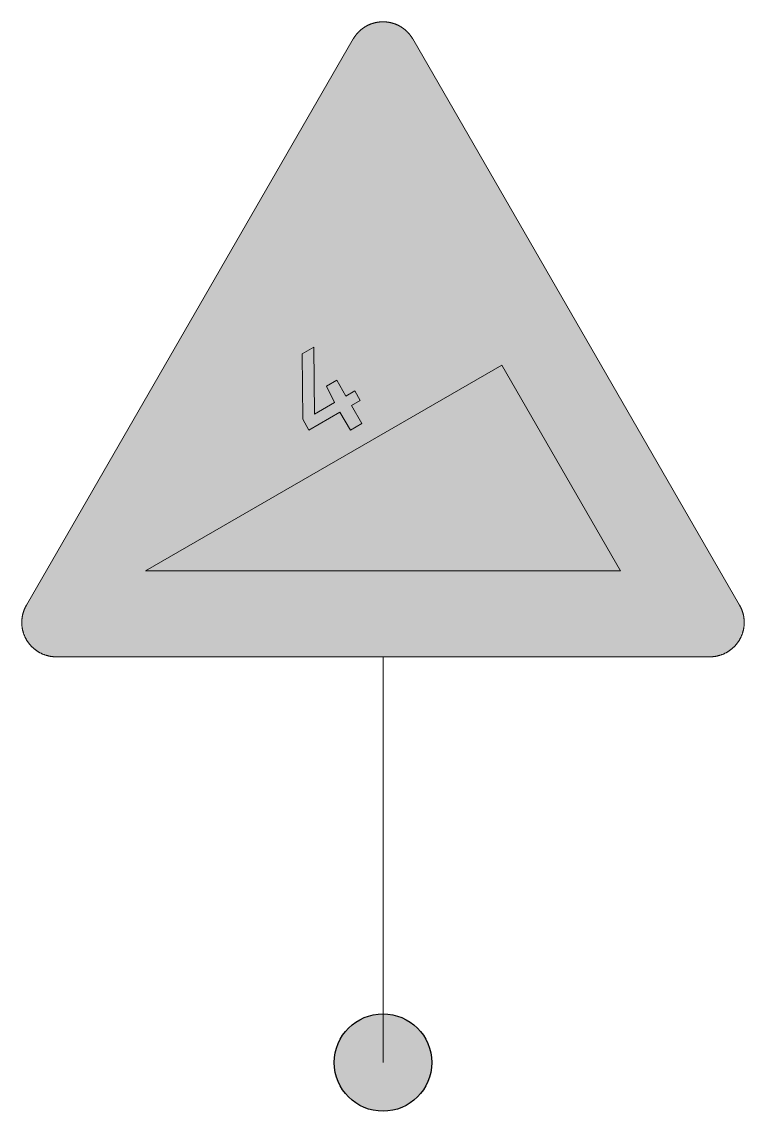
# Model space of a CAD drawing. Header units: metres. Extents: x -4.5 to 4.5, y -0.6 to 12.8.
import ezdxf

# ---------------------------------------------------------------- set-up
doc = ezdxf.new("R2010")
doc.units = ezdxf.units.M

msp = doc.modelspace()

# ---------------------------------------------------------------- hatches: boundary and pattern name
at = {"lineweight": 5, "true_color": 0xf1f0eb}
msp.add_hatch(color=7, dxfattribs=at).paths.add_polyline_path([(-4.029261, 5.000027), (-4.034526, 5.000048), (-4.039785, 5.000126), (-4.045041, 5.000279), (-4.0503, 5.000507), (-4.055481, 5.00081), (-4.06074, 5.001191), (-4.065921, 5.001572), (-4.071102, 5.002031), (-4.076283, 5.00264), (-4.081467, 5.003249), (-4.086648, 5.003858), (-4.091829, 5.00462), (-4.096935, 5.00546), (-4.102041, 5.006297), (-4.107144, 5.007212), (-4.11225, 5.008202), (-4.117356, 5.00927), (-4.122384, 5.010335), (-4.127415, 5.011556), (-4.132443, 5.012774), (-4.137474, 5.01407), (-4.142502, 5.015441), (-4.147455, 5.016812), (-4.152408, 5.018261), (-4.157361, 5.01986), (-4.162239, 5.021384), (-4.167114, 5.023061), (-4.171992, 5.024813), (-4.176867, 5.026568), (-4.18167, 5.028395), (-4.18647, 5.0303), (-4.19127, 5.032205), (-4.195995, 5.034263), (-4.200795, 5.036321), (-4.205442, 5.038379), (-4.210167, 5.040587), (-4.214817, 5.042798), (-4.219464, 5.045084), (-4.224036, 5.047445), (-4.228608, 5.049884), (-4.23318, 5.052323), (-4.237677, 5.054837), (-4.242171, 5.057429), (-4.24659, 5.060096), (-4.251012, 5.062763), (-4.255431, 5.065505), (-4.259775, 5.068247), (-4.264116, 5.071145), (-4.26846, 5.07404), (-4.272729, 5.07701), (-4.27692, 5.079983), (-4.281111, 5.083106), (-4.285302, 5.086232), (-4.289415, 5.089355), (-4.293531, 5.092631), (-4.297569, 5.09591), (-4.301607, 5.099186), (-4.30557, 5.102615), (-4.309533, 5.106044), (-4.313418, 5.109548), (-4.317228, 5.113055), (-4.321116, 5.116634), (-4.324848, 5.120294), (-4.328583, 5.124026), (-4.332315, 5.127761), (-4.335975, 5.131571), (-4.339554, 5.135381), (-4.343061, 5.139191), (-4.346565, 5.143154), (-4.349994, 5.147039), (-4.353423, 5.151077), (-4.356699, 5.15504), (-4.360053, 5.159078), (-4.363254, 5.163194), (-4.366455, 5.167307), (-4.369578, 5.171498), (-4.372626, 5.175689), (-4.375599, 5.179958), (-4.378569, 5.184149), (-4.381464, 5.188493), (-4.384362, 5.192834), (-4.387104, 5.197178), (-4.389846, 5.201597), (-4.392591, 5.206019), (-4.39518, 5.210438), (-4.397772, 5.214932), (-4.400286, 5.219429), (-4.402725, 5.224001), (-4.405164, 5.228573), (-4.407525, 5.233145), (-4.409811, 5.237792), (-4.412022, 5.242442), (-4.41423, 5.247167), (-4.416366, 5.251814), (-4.418421, 5.256614), (-4.420404, 5.261339), (-4.422384, 5.266139), (-4.424214, 5.270939), (-4.426041, 5.275742), (-4.427871, 5.280617), (-4.429548, 5.285495), (-4.431225, 5.29037), (-4.432824, 5.295248), (-4.434348, 5.300201), (-4.435797, 5.305154), (-4.437243, 5.310182), (-4.438539, 5.315135), (-4.439835, 5.320166), (-4.441131, 5.325194), (-4.442274, 5.330225), (-4.443339, 5.335253), (-4.444407, 5.340359), (-4.445397, 5.345465), (-4.446312, 5.350568), (-4.447227, 5.355674), (-4.447989, 5.360855), (-4.448751, 5.365961), (-4.449435, 5.371142), (-4.450044, 5.376326), (-4.450578, 5.381507), (-4.451037, 5.386688), (-4.451493, 5.391869), (-4.451799, 5.397128), (-4.452102, 5.402309), (-4.45233, 5.407568), (-4.452483, 5.412824), (-4.452636, 5.418083), (-4.452636, 5.423339), (-4.452636, 5.426768), (-4.452561, 5.430275), (-4.452483, 5.433779), (-4.452408, 5.437208), (-4.452255, 5.440715), (-4.452102, 5.444219), (-4.451949, 5.447648), (-4.451721, 5.451152), (-4.451493, 5.454581), (-4.451187, 5.45801), (-4.450884, 5.461517), (-4.450578, 5.464946), (-4.450197, 5.468375), (-4.449816, 5.471804), (-4.449435, 5.475308), (-4.448979, 5.478737), (-4.44852, 5.482166), (-4.448064, 5.485595), (-4.44753, 5.488949), (-4.446921, 5.492378), (-4.446387, 5.495807), (-4.445778, 5.499236), (-4.445169, 5.502587), (-4.444482, 5.506016), (-4.443798, 5.50937), (-4.443036, 5.512799), (-4.442349, 5.516153), (-4.441587, 5.519504), (-4.44075, 5.522858), (-4.43991, 5.526209), (-4.439073, 5.529563), (-4.438158, 5.532917), (-4.437321, 5.536268), (-4.436328, 5.539544), (-4.435416, 5.542898), (-4.434423, 5.546174), (-4.433358, 5.549528), (-4.432368, 5.552804), (-4.4313, 5.55608), (-4.430157, 5.559356), (-4.429014, 5.562635), (-4.427871, 5.565833), (-4.426728, 5.569112), (-4.42551, 5.572388), (-4.424289, 5.575589), (-4.422993, 5.578787), (-4.421775, 5.582066), (-4.420404, 5.585264), (-4.419108, 5.58839), (-4.417737, 5.591591), (-4.416366, 5.594789), (-4.414917, 5.597915), (-4.413468, 5.601116), (-4.412022, 5.604239), (-4.410498, 5.607362), (-4.408974, 5.610488), (-4.40745, 5.613611), (-4.405848, 5.616659), (-4.404249, 5.619785), (-4.40265, 5.622833), (-4.400973, 5.625881), (-4.399371, 5.628929), (-4.397619, 5.631977), (-4.395942, 5.635025), (-0.366591, 12.613952), (-0.364887, 12.616925), (-0.363135, 12.619898), (-0.361305, 12.622868), (-0.359478, 12.625841), (-0.357648, 12.628811), (-0.355743, 12.631709), (-0.353838, 12.634604), (-0.351933, 12.637499), (-0.350028, 12.640394), (-0.348048, 12.643214), (-0.346065, 12.646109), (-0.344085, 12.648929), (-0.342027, 12.651749), (-0.339969, 12.654491), (-0.337911, 12.657311), (-0.335778, 12.660053), (-0.333645, 12.662798), (-0.331512, 12.665465), (-0.329379, 12.668207), (-0.327168, 12.670874), (-0.324957, 12.673541), (-0.322749, 12.676208), (-0.320538, 12.6788), (-0.318252, 12.681389), (-0.315966, 12.683981), (-0.31368, 12.686573), (-0.311319, 12.689087), (-0.308955, 12.691676), (-0.306594, 12.694115), (-0.304233, 12.696629), (-0.301794, 12.699146), (-0.299355, 12.701582), (-0.296916, 12.704021), (-0.294402, 12.706385), (-0.291963, 12.708821), (-0.289449, 12.711185), (-0.286935, 12.713546), (-0.284343, 12.715832), (-0.281754, 12.718196), (-0.279237, 12.720482), (-0.27657, 12.72269), (-0.273981, 12.724976), (-0.271314, 12.727187), (-0.268647, 12.729395), (-0.26598, 12.731606), (-0.263313, 12.733739), (-0.260568, 12.735872), (-0.257826, 12.738008), (-0.255084, 12.740141), (-0.252339, 12.742199), (-0.249519, 12.744254), (-0.246702, 12.746237), (-0.243882, 12.748295), (-0.241062, 12.750275), (-0.238167, 12.752255), (-0.235272, 12.75416), (-0.232374, 12.756065), (-0.229479, 12.75797), (-0.226584, 12.759875), (-0.223611, 12.761705), (-0.220641, 12.763535), (-0.217668, 12.765287), (-0.214698, 12.767114), (-0.211725, 12.768869), (-0.208677, 12.770543), (-0.205629, 12.772298), (-0.202581, 12.773972), (-0.199533, 12.775574), (-0.196485, 12.777251), (-0.193362, 12.77885), (-0.190236, 12.780374), (-0.187188, 12.781973), (-0.184065, 12.783497), (-0.180939, 12.784946), (-0.177741, 12.78647), (-0.174615, 12.787841), (-0.171492, 12.78929), (-0.168291, 12.790661), (-0.16509, 12.792032), (-0.161889, 12.793403), (-0.158691, 12.794699), (-0.15549, 12.795995), (-0.152289, 12.797213), (-0.149013, 12.798434), (-0.145812, 12.799652), (-0.142536, 12.800873), (-0.13926, 12.802016), (-0.135981, 12.803081), (-0.132705, 12.804224), (-0.129429, 12.805292), (-0.126153, 12.806357), (-0.122877, 12.80735), (-0.119523, 12.80834), (-0.116247, 12.80933), (-0.112893, 12.810245), (-0.109542, 12.81116), (-0.106263, 12.811997), (-0.102912, 12.812912), (-0.099558, 12.813674), (-0.096207, 12.814511), (-0.092778, 12.815273), (-0.089424, 12.816035), (-0.08607, 12.816722), (-0.082641, 12.817406), (-0.07929, 12.818093), (-0.075861, 12.818702), (-0.072507, 12.819311), (-0.069078, 12.819923), (-0.065649, 12.820454), (-0.06222, 12.820988), (-0.058791, 12.821447), (-0.055362, 12.821903), (-0.051933, 12.822359), (-0.048504, 12.822818), (-0.045075, 12.823199), (-0.041646, 12.823502), (-0.038142, 12.823883), (-0.034713, 12.824189), (-0.031284, 12.824417), (-0.027777, 12.824645), (-0.024348, 12.824876), (-0.020844, 12.825026), (-0.017415, 12.825257), (-0.013911, 12.825332), (-0.010482, 12.825485), (-0.006975, 12.82556), (-0.003471, 12.82556), (-0.000042, 12.82556), (0.003465, 12.82556), (0.006969, 12.82556), (0.010398, 12.825485), (0.013902, 12.825332), (0.017409, 12.825257), (0.020838, 12.825026), (0.024342, 12.824876), (0.027771, 12.824645), (0.0312, 12.824417), (0.034707, 12.824189), (0.038136, 12.823883), (0.041565, 12.823502), (0.045069, 12.823199), (0.048498, 12.822818), (0.051927, 12.822359), (0.055356, 12.821903), (0.058785, 12.821447), (0.062214, 12.820988), (0.065643, 12.820454), (0.069072, 12.819923), (0.072426, 12.819311), (0.075855, 12.818702), (0.079284, 12.818093), (0.082635, 12.817406), (0.086064, 12.816722), (0.089418, 12.816035), (0.092769, 12.815273), (0.096123, 12.814511), (0.099477, 12.813674), (0.102828, 12.812912), (0.106182, 12.811997), (0.109533, 12.81116), (0.112887, 12.810245), (0.116241, 12.80933), (0.119517, 12.80834), (0.122868, 12.80735), (0.126147, 12.806357), (0.129423, 12.805292), (0.132699, 12.804224), (0.135975, 12.803081), (0.139251, 12.802016), (0.14253, 12.800873), (0.145728, 12.799652), (0.149007, 12.798434), (0.152205, 12.797213), (0.155484, 12.795995), (0.158682, 12.794699), (0.161883, 12.793403), (0.165084, 12.792032), (0.168207, 12.790661), (0.171408, 12.78929), (0.174609, 12.787841), (0.177732, 12.78647), (0.180858, 12.784946), (0.183981, 12.783497), (0.187107, 12.781973), (0.19023, 12.780374), (0.193353, 12.77885), (0.196401, 12.777251), (0.199449, 12.775574), (0.202575, 12.773972), (0.205623, 12.772298), (0.208593, 12.770543), (0.211641, 12.768869), (0.214689, 12.767114), (0.217662, 12.765287), (0.220635, 12.763535), (0.223605, 12.761705), (0.2265, 12.759875), (0.229473, 12.75797), (0.232368, 12.756065), (0.235263, 12.75416), (0.238161, 12.752255), (0.240978, 12.750275), (0.243876, 12.748295), (0.246693, 12.746237), (0.249438, 12.744254), (0.252258, 12.742199), (0.255, 12.740141), (0.25782, 12.738008), (0.260562, 12.735872), (0.263229, 12.733739), (0.265974, 12.731606), (0.268641, 12.729395), (0.271308, 12.727187), (0.273897, 12.724976), (0.276564, 12.72269), (0.279156, 12.720482), (0.281745, 12.718196), (0.284337, 12.715832), (0.286851, 12.713546), (0.289443, 12.711185), (0.291957, 12.708821), (0.294396, 12.706385), (0.29691, 12.704021), (0.299349, 12.701582), (0.301788, 12.699146), (0.304149, 12.696629), (0.306588, 12.694115), (0.308949, 12.691676), (0.311313, 12.689087), (0.313599, 12.686573), (0.31596, 12.683981), (0.318246, 12.681389), (0.320457, 12.6788), (0.322743, 12.676208), (0.324951, 12.673541), (0.327162, 12.670874), (0.32937, 12.668207), (0.331506, 12.665465), (0.333639, 12.662798), (0.335772, 12.660053), (0.337905, 12.657311), (0.339963, 12.654491), (0.342021, 12.651749), (0.344001, 12.648929), (0.346059, 12.646109), (0.348039, 12.643214), (0.349944, 12.640394), (0.351927, 12.637499), (0.353832, 12.634604), (0.355737, 12.631709), (0.357564, 12.628811), (0.359469, 12.625841), (0.361299, 12.622868), (0.363051, 12.619898), (0.364881, 12.616925), (0.366558, 12.613877), (4.395909, 5.635025), (4.397613, 5.631977), (4.39929, 5.628929), (4.400967, 5.625881), (4.402641, 5.622833), (4.404243, 5.619785), (4.405842, 5.616659), (4.407444, 5.613611), (4.408968, 5.610488), (4.410492, 5.607362), (4.412016, 5.604239), (4.413462, 5.601116), (4.414911, 5.597915), (4.416282, 5.594789), (4.417731, 5.591591), (4.419102, 5.58839), (4.420398, 5.585264), (4.421691, 5.582066), (4.422987, 5.578787), (4.424283, 5.575589), (4.425501, 5.572388), (4.426722, 5.569112), (4.427865, 5.565833), (4.429008, 5.562635), (4.430151, 5.559356), (4.431216, 5.55608), (4.432284, 5.552804), (4.433352, 5.549528), (4.434342, 5.546174), (4.435332, 5.542898), (4.436322, 5.539544), (4.437237, 5.536268), (4.438152, 5.532917), (4.439067, 5.529563), (4.439904, 5.526209), (4.440741, 5.522858), (4.441503, 5.519504), (4.442265, 5.516153), (4.443027, 5.512799), (4.443714, 5.50937), (4.444476, 5.506016), (4.445085, 5.502587), (4.445772, 5.499236), (4.446306, 5.495807), (4.446915, 5.492378), (4.447449, 5.488949), (4.44798, 5.485595), (4.448514, 5.482166), (4.448973, 5.478737), (4.449354, 5.475308), (4.44981, 5.471804), (4.450191, 5.468375), (4.450572, 5.464946), (4.450878, 5.461517), (4.451181, 5.45801), (4.451409, 5.454581), (4.45164, 5.451152), (4.451868, 5.447648), (4.452096, 5.444219), (4.452249, 5.440715), (4.452324, 5.437208), (4.452477, 5.433779), (4.452552, 5.430275), (4.452552, 5.426768), (4.452552, 5.423339), (4.452552, 5.418083), (4.452477, 5.412824), (4.452324, 5.407568), (4.452096, 5.402309), (4.45179, 5.397128), (4.451409, 5.391869), (4.451028, 5.386688), (4.450497, 5.381507), (4.449963, 5.376326), (4.449354, 5.371142), (4.448667, 5.365961), (4.44798, 5.360855), (4.447143, 5.355674), (4.446306, 5.350568), (4.445391, 5.345465), (4.444401, 5.340359), (4.443333, 5.335253), (4.44219, 5.330225), (4.441047, 5.325194), (4.439829, 5.320166), (4.438533, 5.315135), (4.437162, 5.310182), (4.435788, 5.305154), (4.434264, 5.300201), (4.43274, 5.295248), (4.431141, 5.29037), (4.429542, 5.285495), (4.427787, 5.280617), (4.426035, 5.275742), (4.424208, 5.270939), (4.422303, 5.266139), (4.420398, 5.261339), (4.41834, 5.256614), (4.416282, 5.251814), (4.414149, 5.247167), (4.412016, 5.242442), (4.40973, 5.237792), (4.407444, 5.233145), (4.405158, 5.228573), (4.402719, 5.224001), (4.40028, 5.219429), (4.397766, 5.214932), (4.395174, 5.210438), (4.392507, 5.206019), (4.38984, 5.201597), (4.387098, 5.197178), (4.384278, 5.192834), (4.381458, 5.188493), (4.378563, 5.184149), (4.37559, 5.179958), (4.37262, 5.175689), (4.369494, 5.171498), (4.366371, 5.167307), (4.363248, 5.163194), (4.359969, 5.159078), (4.356693, 5.15504), (4.353417, 5.151077), (4.349988, 5.147039), (4.346559, 5.143154), (4.343055, 5.139191), (4.339548, 5.135381), (4.335966, 5.131571), (4.332309, 5.127761), (4.328577, 5.124026), (4.324842, 5.120294), (4.321107, 5.116634), (4.317222, 5.113055), (4.313412, 5.109548), (4.309449, 5.106044), (4.305564, 5.102615), (4.301526, 5.099186), (4.297563, 5.09591), (4.293525, 5.092631), (4.289409, 5.089355), (4.285293, 5.086232), (4.281102, 5.083106), (4.276911, 5.079983), (4.272645, 5.07701), (4.268379, 5.07404), (4.26411, 5.071145), (4.259766, 5.068247), (4.255425, 5.065505), (4.251003, 5.062763), (4.246584, 5.060096), (4.242165, 5.057429), (4.237668, 5.054837), (4.233174, 5.052323), (4.228602, 5.049884), (4.22403, 5.047445), (4.21938, 5.045084), (4.214808, 5.042798), (4.210161, 5.040587), (4.205436, 5.038379), (4.200711, 5.036321), (4.195989, 5.034263), (4.191264, 5.032205), (4.186464, 5.0303), (4.181661, 5.028395), (4.176861, 5.026568), (4.171986, 5.024813), (4.167108, 5.023061), (4.16223, 5.021384), (4.157277, 5.01986), (4.152402, 5.018261), (4.147449, 5.016812), (4.142418, 5.015441), (4.137465, 5.01407), (4.132437, 5.012774), (4.127409, 5.011556), (4.122378, 5.010335), (4.117272, 5.00927), (4.112244, 5.008202), (4.107138, 5.007212), (4.102032, 5.006297), (4.096929, 5.00546), (4.091745, 5.00462), (4.086642, 5.003858), (4.081458, 5.003249), (4.076277, 5.00264), (4.071096, 5.002031), (4.065915, 5.001572), (4.060656, 5.001191), (4.055475, 5.00081), (4.050216, 5.000507), (4.045035, 5.000279), (4.039779, 5.000126), (4.03452, 5.000048), (4.029261, 4.999973)])
at = {"lineweight": 5, "true_color": 0xac3020}
h = msp.add_hatch(color=24, dxfattribs=at)
h.paths.add_polyline_path([(-4.029261, 5.158775), (-4.036128, 5.15885), (-4.042908, 5.159078), (-4.049613, 5.159537), (-4.056321, 5.160068), (-4.063026, 5.16083), (-4.069578, 5.161823), (-4.076133, 5.162888), (-4.08261, 5.164109), (-4.089009, 5.16548), (-4.095411, 5.167079), (-4.101735, 5.168756), (-4.107984, 5.170661), (-4.114155, 5.172641), (-4.120251, 5.174777), (-4.126272, 5.177063), (-4.13229, 5.179499), (-4.138158, 5.182091), (-4.144026, 5.184833), (-4.149741, 5.187653), (-4.155381, 5.190701), (-4.161018, 5.193827), (-4.166505, 5.197025), (-4.171914, 5.200454), (-4.177248, 5.203961), (-4.182432, 5.207543), (-4.187613, 5.211275), (-4.192641, 5.215163), (-4.197594, 5.219201), (-4.202472, 5.223239), (-4.207197, 5.227505), (-4.211844, 5.231774), (-4.216341, 5.236268), (-4.220835, 5.240765), (-4.225104, 5.245412), (-4.22937, 5.250215), (-4.233486, 5.255015), (-4.237446, 5.259968), (-4.241334, 5.264996), (-4.245066, 5.270177), (-4.248648, 5.275436), (-4.252155, 5.280695), (-4.255584, 5.286104), (-4.258782, 5.291666), (-4.261908, 5.297228), (-4.264956, 5.302868), (-4.267776, 5.308658), (-4.270518, 5.314451), (-4.27311, 5.320319), (-4.275546, 5.326337), (-4.277832, 5.332358), (-4.279968, 5.338454), (-4.281948, 5.344625), (-4.283853, 5.350874), (-4.28553, 5.357198), (-4.287129, 5.3636), (-4.2885, 5.369999), (-4.289721, 5.376476), (-4.290864, 5.383031), (-4.291779, 5.389661), (-4.292541, 5.396288), (-4.293072, 5.402996), (-4.293531, 5.409701), (-4.293759, 5.416481), (-4.293912, 5.423339), (-4.293834, 5.425475), (-4.293834, 5.427683), (-4.293834, 5.429816), (-4.293759, 5.432027), (-4.293684, 5.43416), (-4.293531, 5.436371), (-4.293453, 5.438504), (-4.293303, 5.440715), (-4.29315, 5.442848), (-4.292997, 5.445056), (-4.292769, 5.447192), (-4.292616, 5.449325), (-4.292388, 5.451458), (-4.29216, 5.453669), (-4.291854, 5.455802), (-4.291626, 5.457935), (-4.29132, 5.460068), (-4.291017, 5.462201), (-4.290711, 5.464337), (-4.29033, 5.46647), (-4.289949, 5.468603), (-4.289568, 5.470736), (-4.289187, 5.472869), (-4.288806, 5.475005), (-4.28835, 5.477138), (-4.287891, 5.479196), (-4.287435, 5.481329), (-4.286976, 5.483462), (-4.286445, 5.48552), (-4.285911, 5.487653), (-4.285377, 5.489711), (-4.284843, 5.491769), (-4.284309, 5.493902), (-4.2837, 5.49596), (-4.283091, 5.498015), (-4.282482, 5.500073), (-4.281873, 5.502206), (-4.281186, 5.504264), (-4.280499, 5.506247), (-4.279815, 5.508302), (-4.279128, 5.51036), (-4.278444, 5.512418), (-4.277682, 5.514476), (-4.27692, 5.516456), (-4.276158, 5.518514), (-4.275396, 5.520494), (-4.274556, 5.522477), (-4.273719, 5.524535), (-4.272879, 5.526515), (-4.272042, 5.528495), (-4.271205, 5.530478), (-4.27029, 5.532458), (-4.269375, 5.534441), (-4.26846, 5.536346), (-4.267545, 5.538326), (-4.266633, 5.540306), (-4.26564, 5.542211), (-4.26465, 5.544194), (-4.26366, 5.546099), (-4.26267, 5.548004), (-4.261602, 5.549909), (-4.260537, 5.551814), (-4.259469, 5.553719), (-4.258401, 5.555624), (-0.229092, 12.534575), (-0.22689, 12.538364), (-0.224604, 12.542096), (-0.22224, 12.545831), (-0.219801, 12.549488), (-0.217365, 12.553145), (-0.214773, 12.556727), (-0.212259, 12.560231), (-0.209592, 12.563738), (-0.206925, 12.567167), (-0.20418, 12.570518), (-0.201363, 12.573872), (-0.198543, 12.577148), (-0.195648, 12.580349), (-0.192675, 12.58355), (-0.189702, 12.586673), (-0.186654, 12.589721), (-0.183606, 12.592769), (-0.180483, 12.595742), (-0.177282, 12.598637), (-0.174081, 12.601457), (-0.170805, 12.604277), (-0.167529, 12.607019), (-0.164175, 12.609761), (-0.160824, 12.612353), (-0.157395, 12.614945), (-0.153888, 12.617459), (-0.150384, 12.619898), (-0.14688, 12.622334), (-0.143298, 12.624698), (-0.139641, 12.626984), (-0.135981, 12.629192), (-0.132324, 12.631403), (-0.128592, 12.633461), (-0.124782, 12.635519), (-0.121047, 12.637499), (-0.117162, 12.639479), (-0.113352, 12.641309), (-0.109464, 12.643139), (-0.105501, 12.644891), (-0.101616, 12.646568), (-0.097578, 12.648167), (-0.093615, 12.649691), (-0.089577, 12.651215), (-0.085539, 12.652664), (-0.081423, 12.653957), (-0.077307, 12.655253), (-0.073194, 12.656474), (-0.069078, 12.657692), (-0.064887, 12.65876), (-0.060696, 12.659825), (-0.05643, 12.66074), (-0.052239, 12.661655), (-0.04797, 12.662492), (-0.043704, 12.663179), (-0.03936, 12.663863), (-0.035094, 12.664475), (-0.03075, 12.665006), (-0.026406, 12.66554), (-0.021987, 12.665921), (-0.017643, 12.666227), (-0.013224, 12.66653), (-0.00888, 12.666683), (-0.004461, 12.666761), (-0.000042, 12.666836), (0.004377, 12.666761), (0.008799, 12.666683), (0.013218, 12.66653), (0.017637, 12.666227), (0.021981, 12.665921), (0.026325, 12.66554), (0.030666, 12.665006), (0.03501, 12.664475), (0.039354, 12.663863), (0.04362, 12.663179), (0.047889, 12.662492), (0.052155, 12.661655), (0.056424, 12.66074), (0.060615, 12.659825), (0.064881, 12.65876), (0.068997, 12.657692), (0.073188, 12.656474), (0.077301, 12.655253), (0.081417, 12.653957), (0.08553, 12.652664), (0.089571, 12.651215), (0.093609, 12.649691), (0.097572, 12.648167), (0.101532, 12.646568), (0.105495, 12.644891), (0.109458, 12.643139), (0.113343, 12.641309), (0.117153, 12.639479), (0.120963, 12.637499), (0.124773, 12.635519), (0.128583, 12.633461), (0.132243, 12.631403), (0.135975, 12.629192), (0.139632, 12.626984), (0.143214, 12.624698), (0.146796, 12.622334), (0.150378, 12.619898), (0.153882, 12.617459), (0.157311, 12.614945), (0.16074, 12.612353), (0.164169, 12.609761), (0.167523, 12.607019), (0.170799, 12.604277), (0.174075, 12.601457), (0.177276, 12.598637), (0.180477, 12.595742), (0.1836, 12.592769), (0.186648, 12.589721), (0.189696, 12.586673), (0.192669, 12.58355), (0.195639, 12.580349), (0.198537, 12.577148), (0.201354, 12.573872), (0.204174, 12.570518), (0.206919, 12.567167), (0.209586, 12.563738), (0.212253, 12.560231), (0.214842, 12.556727), (0.217356, 12.553145), (0.219795, 12.549488), (0.222234, 12.545831), (0.224595, 12.542096), (0.226881, 12.538364), (0.229167, 12.534554), (4.258443, 5.555651), (4.259463, 5.553719), (4.260528, 5.551814), (4.261596, 5.549909), (4.262664, 5.548004), (4.263654, 5.546099), (4.264644, 5.544194), (4.265634, 5.542211), (4.266549, 5.540306), (4.267539, 5.538326), (4.268454, 5.536346), (4.269369, 5.534441), (4.270284, 5.532458), (4.271196, 5.530478), (4.272036, 5.528495), (4.272873, 5.526515), (4.273713, 5.524535), (4.27455, 5.522477), (4.275312, 5.520494), (4.276149, 5.518514), (4.276911, 5.516456), (4.277673, 5.514476), (4.27836, 5.512418), (4.279122, 5.51036), (4.279809, 5.508302), (4.280493, 5.506247), (4.28118, 5.504264), (4.281789, 5.502206), (4.282476, 5.500073), (4.283085, 5.498015), (4.283694, 5.49596), (4.284228, 5.493902), (4.284837, 5.491769), (4.285371, 5.489711), (4.285905, 5.487653), (4.286436, 5.48552), (4.286895, 5.483462), (4.287429, 5.481329), (4.287885, 5.479196), (4.288341, 5.477138), (4.288722, 5.475005), (4.289181, 5.472869), (4.289562, 5.470736), (4.289943, 5.468603), (4.290324, 5.46647), (4.290627, 5.464337), (4.290933, 5.462201), (4.291239, 5.460068), (4.291542, 5.457935), (4.291848, 5.455802), (4.292076, 5.453669), (4.292304, 5.451458), (4.292532, 5.449325), (4.292763, 5.447192), (4.292913, 5.445056), (4.293144, 5.442848), (4.293294, 5.440715), (4.293372, 5.438504), (4.293525, 5.436371), (4.2936, 5.43416), (4.293675, 5.432027), (4.293753, 5.429816), (4.293828, 5.427683), (4.293828, 5.425475), (4.293828, 5.423339), (4.293753, 5.416481), (4.293525, 5.409701), (4.293066, 5.402996), (4.292457, 5.396288), (4.291695, 5.389661), (4.29078, 5.383031), (4.289715, 5.376476), (4.288494, 5.369999), (4.287048, 5.3636), (4.285524, 5.357198), (4.283769, 5.350874), (4.281942, 5.344625), (4.279959, 5.338454), (4.277751, 5.332358), (4.275465, 5.326337), (4.273026, 5.320319), (4.270434, 5.314451), (4.267767, 5.308658), (4.264872, 5.302868), (4.261902, 5.297228), (4.258776, 5.291666), (4.2555, 5.286104), (4.252146, 5.280695), (4.248642, 5.275436), (4.24506, 5.270177), (4.24125, 5.264996), (4.23744, 5.259968), (4.233402, 5.255015), (4.229286, 5.250215), (4.225095, 5.245412), (4.220754, 5.240765), (4.216332, 5.236268), (4.211838, 5.231774), (4.207188, 5.227505), (4.202388, 5.223239), (4.197588, 5.219201), (4.192635, 5.215163), (4.187529, 5.211275), (4.182423, 5.207543), (4.177167, 5.203961), (4.171833, 5.200454), (4.166421, 5.197025), (4.160937, 5.193827), (4.155372, 5.190701), (4.149735, 5.187653), (4.143942, 5.184833), (4.138152, 5.182091), (4.132284, 5.179499), (4.126266, 5.177063), (4.120245, 5.174777), (4.114149, 5.172641), (4.107978, 5.170661), (4.101729, 5.168756), (4.095405, 5.167079), (4.089003, 5.16548), (4.082601, 5.164109), (4.076124, 5.162888), (4.069572, 5.161823), (4.062942, 5.16083), (4.056312, 5.160068), (4.049607, 5.159537), (4.042902, 5.159078), (4.036119, 5.15885), (4.029261, 5.158775)])
h.paths.add_polyline_path([(-3.11268, 5.952527), (0.000015, 11.34395), (3.112755, 5.952527)], flags=16)
at = {"lineweight": 5}
msp.add_hatch(color=59, dxfattribs=at).paths.add_polyline_path([(-0.28023, 8.159723), (-0.3477, 8.276594), (-0.456306, 8.213888), (-0.568215, 8.407733), (-0.694674, 8.334728), (-0.5979, 8.132153), (-0.842598, 7.990886), (-0.851613, 8.81606), (-0.99597, 8.732714), (-0.98961, 7.928012), (-0.912627, 7.794641), (-0.53043, 8.015282), (-0.401856, 7.792577), (-0.260271, 7.874312), (-0.388836, 8.097059)])
at = {"lineweight": 5, "true_color": 0x2a292a}
msp.add_hatch(color=250, dxfattribs=at).paths.add_polyline_path([(-2.929377, 6.058361), (1.464738, 8.595344), (2.929452, 6.058361)])
h = msp.add_hatch(color=0)
h.dxf.hatch_style = 1
h.paths.add_polyline_path([(0.6, 0, 1), (-0.6, 0, 1)])

# ---------------------------------------------------------------- linework, layer by layer
at = {"lineweight": 9}
msp.add_line((0, 5), (0, 2.5), dxfattribs=at)
at = {"color": 0, "lineweight": 9}
msp.add_line((0, 2.5), (0, 0), dxfattribs=at)
at = {"color": 7, "lineweight": 5, "true_color": 0xf1f0eb}
msp.add_lwpolyline([(-4.029261, 5.000027), (-4.034526, 5.000048), (-4.039785, 5.000126), (-4.045041, 5.000279), (-4.0503, 5.000507), (-4.055481, 5.00081), (-4.06074, 5.001191), (-4.065921, 5.001572), (-4.071102, 5.002031), (-4.076283, 5.00264), (-4.081467, 5.003249), (-4.086648, 5.003858), (-4.091829, 5.00462), (-4.096935, 5.00546), (-4.102041, 5.006297), (-4.107144, 5.007212), (-4.11225, 5.008202), (-4.117356, 5.00927), (-4.122384, 5.010335), (-4.127415, 5.011556), (-4.132443, 5.012774), (-4.137474, 5.01407), (-4.142502, 5.015441), (-4.147455, 5.016812), (-4.152408, 5.018261), (-4.157361, 5.01986), (-4.162239, 5.021384), (-4.167114, 5.023061), (-4.171992, 5.024813), (-4.176867, 5.026568), (-4.18167, 5.028395), (-4.18647, 5.0303), (-4.19127, 5.032205), (-4.195995, 5.034263), (-4.200795, 5.036321), (-4.205442, 5.038379), (-4.210167, 5.040587), (-4.214817, 5.042798), (-4.219464, 5.045084), (-4.224036, 5.047445), (-4.228608, 5.049884), (-4.23318, 5.052323), (-4.237677, 5.054837), (-4.242171, 5.057429), (-4.24659, 5.060096), (-4.251012, 5.062763), (-4.255431, 5.065505), (-4.259775, 5.068247), (-4.264116, 5.071145), (-4.26846, 5.07404), (-4.272729, 5.07701), (-4.27692, 5.079983), (-4.281111, 5.083106), (-4.285302, 5.086232), (-4.289415, 5.089355), (-4.293531, 5.092631), (-4.297569, 5.09591), (-4.301607, 5.099186), (-4.30557, 5.102615), (-4.309533, 5.106044), (-4.313418, 5.109548), (-4.317228, 5.113055), (-4.321116, 5.116634), (-4.324848, 5.120294), (-4.328583, 5.124026), (-4.332315, 5.127761), (-4.335975, 5.131571), (-4.339554, 5.135381), (-4.343061, 5.139191), (-4.346565, 5.143154), (-4.349994, 5.147039), (-4.353423, 5.151077), (-4.356699, 5.15504), (-4.360053, 5.159078), (-4.363254, 5.163194), (-4.366455, 5.167307), (-4.369578, 5.171498), (-4.372626, 5.175689), (-4.375599, 5.179958), (-4.378569, 5.184149), (-4.381464, 5.188493), (-4.384362, 5.192834), (-4.387104, 5.197178), (-4.389846, 5.201597), (-4.392591, 5.206019), (-4.39518, 5.210438), (-4.397772, 5.214932), (-4.400286, 5.219429), (-4.402725, 5.224001), (-4.405164, 5.228573), (-4.407525, 5.233145), (-4.409811, 5.237792), (-4.412022, 5.242442), (-4.41423, 5.247167), (-4.416366, 5.251814), (-4.418421, 5.256614), (-4.420404, 5.261339), (-4.422384, 5.266139), (-4.424214, 5.270939), (-4.426041, 5.275742), (-4.427871, 5.280617), (-4.429548, 5.285495), (-4.431225, 5.29037), (-4.432824, 5.295248), (-4.434348, 5.300201), (-4.435797, 5.305154), (-4.437243, 5.310182), (-4.438539, 5.315135), (-4.439835, 5.320166), (-4.441131, 5.325194), (-4.442274, 5.330225), (-4.443339, 5.335253), (-4.444407, 5.340359), (-4.445397, 5.345465), (-4.446312, 5.350568), (-4.447227, 5.355674), (-4.447989, 5.360855), (-4.448751, 5.365961), (-4.449435, 5.371142), (-4.450044, 5.376326), (-4.450578, 5.381507), (-4.451037, 5.386688), (-4.451493, 5.391869), (-4.451799, 5.397128), (-4.452102, 5.402309), (-4.45233, 5.407568), (-4.452483, 5.412824), (-4.452636, 5.418083), (-4.452636, 5.423339), (-4.452636, 5.426768), (-4.452561, 5.430275), (-4.452483, 5.433779), (-4.452408, 5.437208), (-4.452255, 5.440715), (-4.452102, 5.444219), (-4.451949, 5.447648), (-4.451721, 5.451152), (-4.451493, 5.454581), (-4.451187, 5.45801), (-4.450884, 5.461517), (-4.450578, 5.464946), (-4.450197, 5.468375), (-4.449816, 5.471804), (-4.449435, 5.475308), (-4.448979, 5.478737), (-4.44852, 5.482166), (-4.448064, 5.485595), (-4.44753, 5.488949), (-4.446921, 5.492378), (-4.446387, 5.495807), (-4.445778, 5.499236), (-4.445169, 5.502587), (-4.444482, 5.506016), (-4.443798, 5.50937), (-4.443036, 5.512799), (-4.442349, 5.516153), (-4.441587, 5.519504), (-4.44075, 5.522858), (-4.43991, 5.526209), (-4.439073, 5.529563), (-4.438158, 5.532917), (-4.437321, 5.536268), (-4.436328, 5.539544), (-4.435416, 5.542898), (-4.434423, 5.546174), (-4.433358, 5.549528), (-4.432368, 5.552804), (-4.4313, 5.55608), (-4.430157, 5.559356), (-4.429014, 5.562635), (-4.427871, 5.565833), (-4.426728, 5.569112), (-4.42551, 5.572388), (-4.424289, 5.575589), (-4.422993, 5.578787), (-4.421775, 5.582066), (-4.420404, 5.585264), (-4.419108, 5.58839), (-4.417737, 5.591591), (-4.416366, 5.594789), (-4.414917, 5.597915), (-4.413468, 5.601116), (-4.412022, 5.604239), (-4.410498, 5.607362), (-4.408974, 5.610488), (-4.40745, 5.613611), (-4.405848, 5.616659), (-4.404249, 5.619785), (-4.40265, 5.622833), (-4.400973, 5.625881), (-4.399371, 5.628929), (-4.397619, 5.631977), (-4.395942, 5.635025), (-0.366591, 12.613952), (-0.364887, 12.616925), (-0.363135, 12.619898), (-0.361305, 12.622868), (-0.359478, 12.625841), (-0.357648, 12.628811), (-0.355743, 12.631709), (-0.353838, 12.634604), (-0.351933, 12.637499), (-0.350028, 12.640394), (-0.348048, 12.643214), (-0.346065, 12.646109), (-0.344085, 12.648929), (-0.342027, 12.651749), (-0.339969, 12.654491), (-0.337911, 12.657311), (-0.335778, 12.660053), (-0.333645, 12.662798), (-0.331512, 12.665465), (-0.329379, 12.668207), (-0.327168, 12.670874), (-0.324957, 12.673541), (-0.322749, 12.676208), (-0.320538, 12.6788), (-0.318252, 12.681389), (-0.315966, 12.683981), (-0.31368, 12.686573), (-0.311319, 12.689087), (-0.308955, 12.691676), (-0.306594, 12.694115), (-0.304233, 12.696629), (-0.301794, 12.699146), (-0.299355, 12.701582), (-0.296916, 12.704021), (-0.294402, 12.706385), (-0.291963, 12.708821), (-0.289449, 12.711185), (-0.286935, 12.713546), (-0.284343, 12.715832), (-0.281754, 12.718196), (-0.279237, 12.720482), (-0.27657, 12.72269), (-0.273981, 12.724976), (-0.271314, 12.727187), (-0.268647, 12.729395), (-0.26598, 12.731606), (-0.263313, 12.733739), (-0.260568, 12.735872), (-0.257826, 12.738008), (-0.255084, 12.740141), (-0.252339, 12.742199), (-0.249519, 12.744254), (-0.246702, 12.746237), (-0.243882, 12.748295), (-0.241062, 12.750275), (-0.238167, 12.752255), (-0.235272, 12.75416), (-0.232374, 12.756065), (-0.229479, 12.75797), (-0.226584, 12.759875), (-0.223611, 12.761705), (-0.220641, 12.763535), (-0.217668, 12.765287), (-0.214698, 12.767114), (-0.211725, 12.768869), (-0.208677, 12.770543), (-0.205629, 12.772298), (-0.202581, 12.773972), (-0.199533, 12.775574), (-0.196485, 12.777251), (-0.193362, 12.77885), (-0.190236, 12.780374), (-0.187188, 12.781973), (-0.184065, 12.783497), (-0.180939, 12.784946), (-0.177741, 12.78647), (-0.174615, 12.787841), (-0.171492, 12.78929), (-0.168291, 12.790661), (-0.16509, 12.792032), (-0.161889, 12.793403), (-0.158691, 12.794699), (-0.15549, 12.795995), (-0.152289, 12.797213), (-0.149013, 12.798434), (-0.145812, 12.799652), (-0.142536, 12.800873), (-0.13926, 12.802016), (-0.135981, 12.803081), (-0.132705, 12.804224), (-0.129429, 12.805292), (-0.126153, 12.806357), (-0.122877, 12.80735), (-0.119523, 12.80834), (-0.116247, 12.80933), (-0.112893, 12.810245), (-0.109542, 12.81116), (-0.106263, 12.811997), (-0.102912, 12.812912), (-0.099558, 12.813674), (-0.096207, 12.814511), (-0.092778, 12.815273), (-0.089424, 12.816035), (-0.08607, 12.816722), (-0.082641, 12.817406), (-0.07929, 12.818093), (-0.075861, 12.818702), (-0.072507, 12.819311), (-0.069078, 12.819923), (-0.065649, 12.820454), (-0.06222, 12.820988), (-0.058791, 12.821447), (-0.055362, 12.821903), (-0.051933, 12.822359), (-0.048504, 12.822818), (-0.045075, 12.823199), (-0.041646, 12.823502), (-0.038142, 12.823883), (-0.034713, 12.824189), (-0.031284, 12.824417), (-0.027777, 12.824645), (-0.024348, 12.824876), (-0.020844, 12.825026), (-0.017415, 12.825257), (-0.013911, 12.825332), (-0.010482, 12.825485), (-0.006975, 12.82556), (-0.003471, 12.82556), (-0.000042, 12.82556), (0.003465, 12.82556), (0.006969, 12.82556), (0.010398, 12.825485), (0.013902, 12.825332), (0.017409, 12.825257), (0.020838, 12.825026), (0.024342, 12.824876), (0.027771, 12.824645), (0.0312, 12.824417), (0.034707, 12.824189), (0.038136, 12.823883), (0.041565, 12.823502), (0.045069, 12.823199), (0.048498, 12.822818), (0.051927, 12.822359), (0.055356, 12.821903), (0.058785, 12.821447), (0.062214, 12.820988), (0.065643, 12.820454), (0.069072, 12.819923), (0.072426, 12.819311), (0.075855, 12.818702), (0.079284, 12.818093), (0.082635, 12.817406), (0.086064, 12.816722), (0.089418, 12.816035), (0.092769, 12.815273), (0.096123, 12.814511), (0.099477, 12.813674), (0.102828, 12.812912), (0.106182, 12.811997), (0.109533, 12.81116), (0.112887, 12.810245), (0.116241, 12.80933), (0.119517, 12.80834), (0.122868, 12.80735), (0.126147, 12.806357), (0.129423, 12.805292), (0.132699, 12.804224), (0.135975, 12.803081), (0.139251, 12.802016), (0.14253, 12.800873), (0.145728, 12.799652), (0.149007, 12.798434), (0.152205, 12.797213), (0.155484, 12.795995), (0.158682, 12.794699), (0.161883, 12.793403), (0.165084, 12.792032), (0.168207, 12.790661), (0.171408, 12.78929), (0.174609, 12.787841), (0.177732, 12.78647), (0.180858, 12.784946), (0.183981, 12.783497), (0.187107, 12.781973), (0.19023, 12.780374), (0.193353, 12.77885), (0.196401, 12.777251), (0.199449, 12.775574), (0.202575, 12.773972), (0.205623, 12.772298), (0.208593, 12.770543), (0.211641, 12.768869), (0.214689, 12.767114), (0.217662, 12.765287), (0.220635, 12.763535), (0.223605, 12.761705), (0.2265, 12.759875), (0.229473, 12.75797), (0.232368, 12.756065), (0.235263, 12.75416), (0.238161, 12.752255), (0.240978, 12.750275), (0.243876, 12.748295), (0.246693, 12.746237), (0.249438, 12.744254), (0.252258, 12.742199), (0.255, 12.740141), (0.25782, 12.738008), (0.260562, 12.735872), (0.263229, 12.733739), (0.265974, 12.731606), (0.268641, 12.729395), (0.271308, 12.727187), (0.273897, 12.724976), (0.276564, 12.72269), (0.279156, 12.720482), (0.281745, 12.718196), (0.284337, 12.715832), (0.286851, 12.713546), (0.289443, 12.711185), (0.291957, 12.708821), (0.294396, 12.706385), (0.29691, 12.704021), (0.299349, 12.701582), (0.301788, 12.699146), (0.304149, 12.696629), (0.306588, 12.694115), (0.308949, 12.691676), (0.311313, 12.689087), (0.313599, 12.686573), (0.31596, 12.683981), (0.318246, 12.681389), (0.320457, 12.6788), (0.322743, 12.676208), (0.324951, 12.673541), (0.327162, 12.670874), (0.32937, 12.668207), (0.331506, 12.665465), (0.333639, 12.662798), (0.335772, 12.660053), (0.337905, 12.657311), (0.339963, 12.654491), (0.342021, 12.651749), (0.344001, 12.648929), (0.346059, 12.646109), (0.348039, 12.643214), (0.349944, 12.640394), (0.351927, 12.637499), (0.353832, 12.634604), (0.355737, 12.631709), (0.357564, 12.628811), (0.359469, 12.625841), (0.361299, 12.622868), (0.363051, 12.619898), (0.364881, 12.616925), (0.366558, 12.613877), (4.395909, 5.635025), (4.397613, 5.631977), (4.39929, 5.628929), (4.400967, 5.625881), (4.402641, 5.622833), (4.404243, 5.619785), (4.405842, 5.616659), (4.407444, 5.613611), (4.408968, 5.610488), (4.410492, 5.607362), (4.412016, 5.604239), (4.413462, 5.601116), (4.414911, 5.597915), (4.416282, 5.594789), (4.417731, 5.591591), (4.419102, 5.58839), (4.420398, 5.585264), (4.421691, 5.582066), (4.422987, 5.578787), (4.424283, 5.575589), (4.425501, 5.572388), (4.426722, 5.569112), (4.427865, 5.565833), (4.429008, 5.562635), (4.430151, 5.559356), (4.431216, 5.55608), (4.432284, 5.552804), (4.433352, 5.549528), (4.434342, 5.546174), (4.435332, 5.542898), (4.436322, 5.539544), (4.437237, 5.536268), (4.438152, 5.532917), (4.439067, 5.529563), (4.439904, 5.526209), (4.440741, 5.522858), (4.441503, 5.519504), (4.442265, 5.516153), (4.443027, 5.512799), (4.443714, 5.50937), (4.444476, 5.506016), (4.445085, 5.502587), (4.445772, 5.499236), (4.446306, 5.495807), (4.446915, 5.492378), (4.447449, 5.488949), (4.44798, 5.485595), (4.448514, 5.482166), (4.448973, 5.478737), (4.449354, 5.475308), (4.44981, 5.471804), (4.450191, 5.468375), (4.450572, 5.464946), (4.450878, 5.461517), (4.451181, 5.45801), (4.451409, 5.454581), (4.45164, 5.451152), (4.451868, 5.447648), (4.452096, 5.444219), (4.452249, 5.440715), (4.452324, 5.437208), (4.452477, 5.433779), (4.452552, 5.430275), (4.452552, 5.426768), (4.452552, 5.423339), (4.452552, 5.418083), (4.452477, 5.412824), (4.452324, 5.407568), (4.452096, 5.402309), (4.45179, 5.397128), (4.451409, 5.391869), (4.451028, 5.386688), (4.450497, 5.381507), (4.449963, 5.376326), (4.449354, 5.371142), (4.448667, 5.365961), (4.44798, 5.360855), (4.447143, 5.355674), (4.446306, 5.350568), (4.445391, 5.345465), (4.444401, 5.340359), (4.443333, 5.335253), (4.44219, 5.330225), (4.441047, 5.325194), (4.439829, 5.320166), (4.438533, 5.315135), (4.437162, 5.310182), (4.435788, 5.305154), (4.434264, 5.300201), (4.43274, 5.295248), (4.431141, 5.29037), (4.429542, 5.285495), (4.427787, 5.280617), (4.426035, 5.275742), (4.424208, 5.270939), (4.422303, 5.266139), (4.420398, 5.261339), (4.41834, 5.256614), (4.416282, 5.251814), (4.414149, 5.247167), (4.412016, 5.242442), (4.40973, 5.237792), (4.407444, 5.233145), (4.405158, 5.228573), (4.402719, 5.224001), (4.40028, 5.219429), (4.397766, 5.214932), (4.395174, 5.210438), (4.392507, 5.206019), (4.38984, 5.201597), (4.387098, 5.197178), (4.384278, 5.192834), (4.381458, 5.188493), (4.378563, 5.184149), (4.37559, 5.179958), (4.37262, 5.175689), (4.369494, 5.171498), (4.366371, 5.167307), (4.363248, 5.163194), (4.359969, 5.159078), (4.356693, 5.15504), (4.353417, 5.151077), (4.349988, 5.147039), (4.346559, 5.143154), (4.343055, 5.139191), (4.339548, 5.135381), (4.335966, 5.131571), (4.332309, 5.127761), (4.328577, 5.124026), (4.324842, 5.120294), (4.321107, 5.116634), (4.317222, 5.113055), (4.313412, 5.109548), (4.309449, 5.106044), (4.305564, 5.102615), (4.301526, 5.099186), (4.297563, 5.09591), (4.293525, 5.092631), (4.289409, 5.089355), (4.285293, 5.086232), (4.281102, 5.083106), (4.276911, 5.079983), (4.272645, 5.07701), (4.268379, 5.07404), (4.26411, 5.071145), (4.259766, 5.068247), (4.255425, 5.065505), (4.251003, 5.062763), (4.246584, 5.060096), (4.242165, 5.057429), (4.237668, 5.054837), (4.233174, 5.052323), (4.228602, 5.049884), (4.22403, 5.047445), (4.21938, 5.045084), (4.214808, 5.042798), (4.210161, 5.040587), (4.205436, 5.038379), (4.200711, 5.036321), (4.195989, 5.034263), (4.191264, 5.032205), (4.186464, 5.0303), (4.181661, 5.028395), (4.176861, 5.026568), (4.171986, 5.024813), (4.167108, 5.023061), (4.16223, 5.021384), (4.157277, 5.01986), (4.152402, 5.018261), (4.147449, 5.016812), (4.142418, 5.015441), (4.137465, 5.01407), (4.132437, 5.012774), (4.127409, 5.011556), (4.122378, 5.010335), (4.117272, 5.00927), (4.112244, 5.008202), (4.107138, 5.007212), (4.102032, 5.006297), (4.096929, 5.00546), (4.091745, 5.00462), (4.086642, 5.003858), (4.081458, 5.003249), (4.076277, 5.00264), (4.071096, 5.002031), (4.065915, 5.001572), (4.060656, 5.001191), (4.055475, 5.00081), (4.050216, 5.000507), (4.045035, 5.000279), (4.039779, 5.000126), (4.03452, 5.000048), (4.029261, 4.999973), (-4.029261, 5.000027)], dxfattribs=at)
at = {"color": 59, "lineweight": 5}
msp.add_lwpolyline([(-0.28023, 8.159723), (-0.3477, 8.276594), (-0.456306, 8.213888), (-0.568215, 8.407733), (-0.694674, 8.334728), (-0.5979, 8.132153), (-0.842598, 7.990886), (-0.851613, 8.81606), (-0.99597, 8.732714), (-0.98961, 7.928012), (-0.912627, 7.794641), (-0.53043, 8.015282), (-0.401856, 7.792577), (-0.260271, 7.874312), (-0.388836, 8.097059), (-0.28023, 8.159723)], dxfattribs=at)
at = {"color": 250, "lineweight": 5, "true_color": 0x2a292a}
msp.add_lwpolyline([(-2.929377, 6.058361), (1.464738, 8.595344), (2.929452, 6.058361), (-2.929377, 6.058361)], dxfattribs=at)
at = {"color": 0}
msp.add_circle((0, 0), 0.6, dxfattribs=at)

doc.saveas('drawing.dxf')
